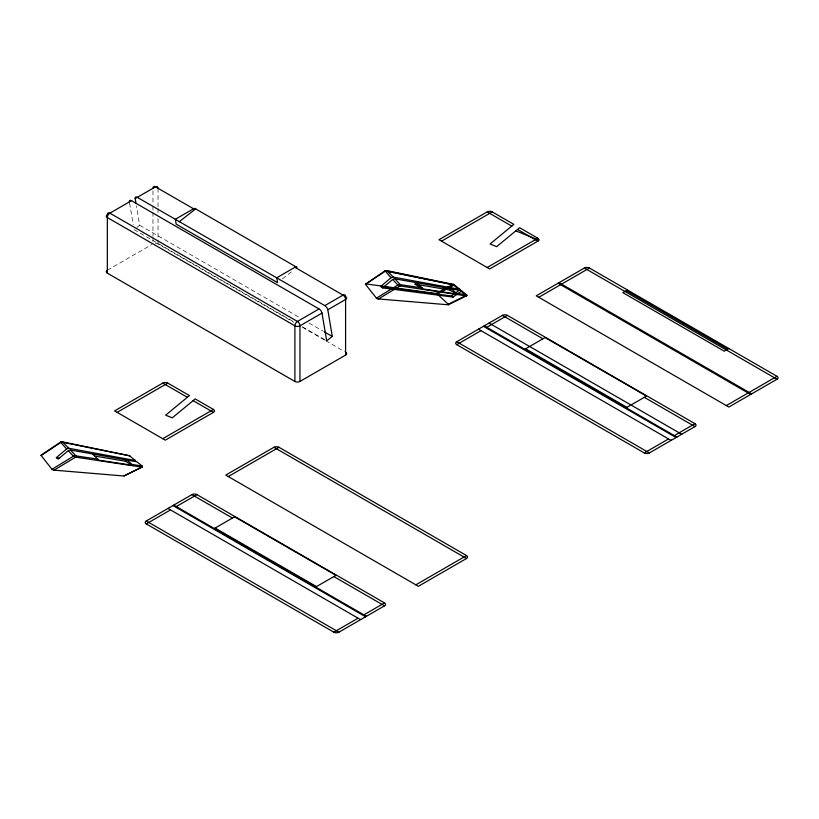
<?xml version="1.0" encoding="UTF-8"?>
<svg xmlns="http://www.w3.org/2000/svg" width="819" height="819" viewBox="0 0 819 819"><rect width="100%" height="100%" fill="white"/><g stroke="black" fill="none" stroke-linecap="round" stroke-linejoin="round"><path stroke-width="0.61" stroke-dasharray="4.09 3.07" d="M136.855 227.426L139.66 225.235L136.404 205.825M282.432 278.849L292.168 271.232M107.34 270.229L151.884 244.523M139.66 225.235L300.174 317.905M309.029 323.024L323.423 331.326M134.04 229.617L292.342 321.017M302.303 326.771L324.447 339.547M155.497 243.284A3.583 2.068 0 0 1 158.036 243.888L293.734 322.236M302.559 327.334L324.621 340.069M325.727 340.704L344.482 351.535M129.607 203.153L133.2 224.58M158.036 188.288L158.036 207.248M158.036 208.507L158.036 213.564M158.036 218.622L158.036 238.841M158.036 240.1L158.036 243.888M152.969 190.817L152.969 204.719M152.969 205.978L152.969 211.036M152.969 212.295L152.969 236.312M152.969 237.571L152.969 241.359"/><path stroke-width="1.23" d="M168.294 508.343L168.417 508.527A6.562 3.788 0 0 0 168.949 508.998L359.633 619.092A6.183 3.573 0 0 0 360.514 619.43L360.954 619.451M484.592 325.645L484.674 325.942A6.562 3.788 0 0 0 485.217 326.412L675.89 436.507A6.183 3.573 0 0 0 676.77 436.834L677.211 436.855M466.881 295.331A1.321 0.758 0 0 1 466.421 295.905L466.451 295.772A2.262 1.31 0 0 0 466.134 295.413M466.451 295.874L448.269 304.791L377.651 298.894A3.235 1.873 0 0 1 376.586 298.331L365.448 284.316L385.585 270.935A1.29 0.747 0 0 1 386.793 270.608L453.726 284.449L459.981 289.404M380.743 286.455L451.269 295.997L459.643 290.049L453.849 285.258A4.095 2.365 0 0 0 452.917 284.705L385.145 270.884L390.991 277.743L380.743 286.455L382.637 287.909L453.071 297.092L461.21 291.339L466.134 295.413A2.416 1.392 0 0 0 466.502 295.198L466.635 294.891M141.82 467.117L74.672 457.002A4.29 2.477 0 0 1 73.608 456.378L68.223 450.685L58.231 459.101L56.337 457.657L66.585 448.945L60.483 442.147L40.95 455.262L52.17 469.533A3.235 1.873 0 0 0 53.245 470.086L123.853 475.993L141.82 467.117A1.413 0.819 0 0 0 142.086 466.031L132.074 464.465L126.894 460.063L125.317 461.21L94.523 455.999M382.637 287.909L392.639 279.494L398.024 285.176A4.29 2.477 0 0 0 399.088 285.79L466.226 295.915A1.413 0.819 0 0 0 466.492 294.83L456.48 293.263L451.3 288.861L449.723 290.008L415.018 284.142L416.779 282.739L422.174 287.909A1.935 1.116 0 0 1 422.276 288.831L456.633 294.041A1.505 0.87 0 0 0 456.49 293.263M179.105 221.836L195.659 208.906L297.041 267.434A3.583 2.068 -60 0 0 294.891 267.301L276.74 277.784L277.559 282.647L176.177 224.119L175.368 219.257L193.519 208.773A3.583 2.068 -60 0 1 195.659 208.906M294.891 267.301L343.048 295.106A3.583 2.068 -60 0 1 345.587 296.57A3.583 2.068 0 0 1 345.587 299.498L327.805 309.756L332.279 336.445L326.658 340.827L322.021 313.104A3.593 1.679 52 0 0 319.031 308.958L131.49 200.686L109.879 213.165A3.583 2.068 60 0 0 107.34 214.629A3.583 2.068 0 0 0 107.34 217.557L107.34 273.157L294.891 381.439A3.583 2.068 0 0 0 299.959 381.439L345.587 355.098A3.583 2.068 0 0 0 346.007 352.467M174.119 504.903L174.201 505.19A6.562 3.788 0 0 0 174.744 505.661L365.417 615.755A6.183 3.573 0 0 0 366.308 616.083M478.798 328.992L478.89 329.279A6.562 3.788 0 0 0 479.422 329.75L670.106 439.844A6.183 3.573 0 0 0 670.986 440.182L671.416 440.202M384.889 270.956L365.428 284.285M448.484 304.76L448.546 304.617A2.037 1.177 0 0 0 448.29 304.248L437.254 294.072A3.071 1.771 0 0 0 436.363 293.55L365.52 283.865M41.063 455.548L60.575 442.577A2.631 1.515 0 0 1 61.886 442.117L129.852 455.907M51.945 469.307L73.556 456.163A3.307 1.914 0 0 1 74.857 455.743L97.768 459.111A1.935 1.116 0 0 1 97.86 460.032L132.217 465.243A1.505 0.87 0 0 0 132.084 464.465M376.423 298.177L397.973 284.961A3.307 1.914 0 0 1 399.262 284.541L422.174 287.909M53.921 470.229L75.706 457.094A2.539 1.464 0 0 0 76.147 456.152L70.526 450.051A2.109 1.218 0 0 0 68.407 450.737M378.337 299.027L400.122 285.892A2.539 1.464 0 0 0 400.563 284.951L394.932 278.849A2.109 1.218 0 0 0 392.813 279.535M162.746 383.108L114.599 410.903L165.284 440.172L213.442 412.366A3.583 2.068 0 0 0 213.442 409.439L195.219 398.925L172.256 417.854L165.643 415.182L189.424 395.577L167.823 383.108A3.583 2.068 0 0 0 162.746 383.108L187.336 397.297M117.127 412.366L167.823 383.108M319.041 308.968L297.43 321.447A3.583 2.068 -60 0 0 294.891 325.829L294.891 381.439M135.207 198.556A3.593 1.679 52 0 1 137.275 197.338L324.826 305.62L343.048 295.106A3.583 2.068 60 0 1 345.587 299.498L345.587 355.098M487.162 211.906L439.004 239.701L489.69 268.97L537.848 241.165A3.583 2.068 0 0 0 537.848 238.247L519.625 227.723L496.662 246.652L490.059 243.99L513.841 224.375L492.229 211.906A3.583 2.068 0 0 0 487.162 211.906L511.752 226.105M441.543 241.165L492.229 211.906M322.021 313.104L299.959 325.829A3.583 2.068 0 0 1 294.891 325.829L107.34 217.557A3.583 2.068 -60 0 1 109.879 213.165L297.43 321.447A3.583 2.068 60 0 1 299.959 325.829L299.959 381.439M162.746 438.708L213.442 409.439M487.162 267.506L537.848 238.247M146.273 520.976L191.892 494.635A3.583 2.068 0 0 1 196.969 494.635L384.51 602.917A3.583 2.068 0 0 1 384.51 605.845L338.892 632.186A3.583 2.068 0 0 1 333.824 632.186L146.273 523.904A3.583 2.068 0 0 1 146.273 520.976L338.892 632.186M273.915 447.287L225.757 475.081L418.376 586.291L466.533 558.497A3.583 2.068 0 0 0 466.533 555.569L278.982 447.287A3.583 2.068 0 0 0 273.915 447.287L466.533 558.497M456.746 341.728L502.364 315.387A3.583 2.068 0 0 1 507.432 315.387L694.983 423.669A3.583 2.068 0 0 1 694.983 426.597L649.365 452.938A3.583 2.068 0 0 1 644.297 452.938L456.746 344.656A3.583 2.068 0 0 1 456.746 341.728L649.365 452.938M584.387 268.038L536.23 295.833L728.849 407.043L777.006 379.238A3.583 2.068 0 0 0 777.006 376.32L589.455 268.038A3.583 2.068 0 0 0 584.387 268.038L777.006 379.238M146.273 523.904L170.413 509.961M176.208 506.623L196.969 494.635M228.296 476.545L278.982 447.287M456.746 344.656L480.886 330.712M486.681 327.375L507.432 315.387M538.759 297.297L589.455 268.038M524.764 349.283L545.065 337.561L646.447 396.089L626.146 407.811M627.467 289.987L622.849 292.649L724.231 351.187L728.849 348.515M333.824 632.186L357.964 618.243M363.759 614.905L384.51 602.917M415.847 584.827L466.533 555.569M644.297 452.938L668.437 438.994M674.232 435.657L694.983 423.669M726.31 405.579L777.006 376.32M436.056 293.458L452.549 284.592M437.254 294.072L453.849 285.258A1.802 1.034 0 0 0 454.258 284.961L386.302 270.915A2.631 1.515 0 0 0 384.981 271.376M448.29 304.248L466.134 295.413M124.068 475.962L141.994 467.106A1.321 0.758 0 0 0 142.465 466.533M56.337 457.657L59.459 458.077M394.932 278.849L461.425 290.653L466.625 294.881M70.526 450.051L137.019 461.855L142.219 466.083M459.828 289.342L393.284 277.119L386.875 270.669A1.781 1.034 0 0 0 385.176 270.792M66.759 448.996A2.068 1.198 0 0 1 68.878 448.29L135.422 460.544M60.77 441.994A1.781 1.034 0 0 1 62.387 441.851L129.31 455.651L135.565 460.606M62.428 441.861L68.868 448.321M515.888 230.897L538.81 240.162M626.279 290.673L727.661 349.201M517.536 229.443L537.848 241.165M559.039 282.668L751.658 393.878M558.046 283.241L750.665 394.451M502.364 315.387L542.915 338.8M644.297 397.328L694.983 426.597M489.066 323.065L681.684 434.275M525.583 348.812L626.955 407.34M483.445 326.31L676.064 437.52M193.519 208.773L155.497 186.824A3.583 2.068 60 0 0 152.979 188.032M324.529 331.971L332.279 336.445M193.13 400.645L213.442 412.366M191.892 494.635L232.442 518.048M333.824 576.576L384.51 605.845M215.11 528.06L316.492 586.588M172.973 505.558L365.591 616.768M449.723 290.008L456.633 294.041M125.317 461.21L132.217 465.243M451.269 295.997L453.071 297.092M415.018 284.142L422.297 288.841M92.373 453.941L97.768 459.111M136.005 203.399L135.186 198.546L155.497 186.824A3.583 2.068 -60 0 1 158.026 188.032M107.34 273.157A3.583 2.068 0 0 1 106.931 270.526M324.826 305.62A3.593 1.679 52 0 1 327.795 309.746M129.412 201.904A3.593 1.679 52 0 1 131.48 200.675M135.626 460.8A1.054 0.604 0 0 1 135.145 461.169M129.31 455.651A1.28 0.737 0 0 1 129.658 455.784M452.559 284.592A1.106 0.645 0 0 1 453.613 284.418M461.619 290.899A1.167 0.676 0 0 1 461.138 291.277M460.043 289.609A1.054 0.604 0 0 1 459.561 289.967M391.175 277.795A2.068 1.198 0 0 1 393.284 277.088M453.726 284.449A1.28 0.737 0 0 1 454.074 284.582M234.592 516.809L214.291 528.531L315.673 587.059L335.974 575.337L234.592 516.809"/></g></svg>
